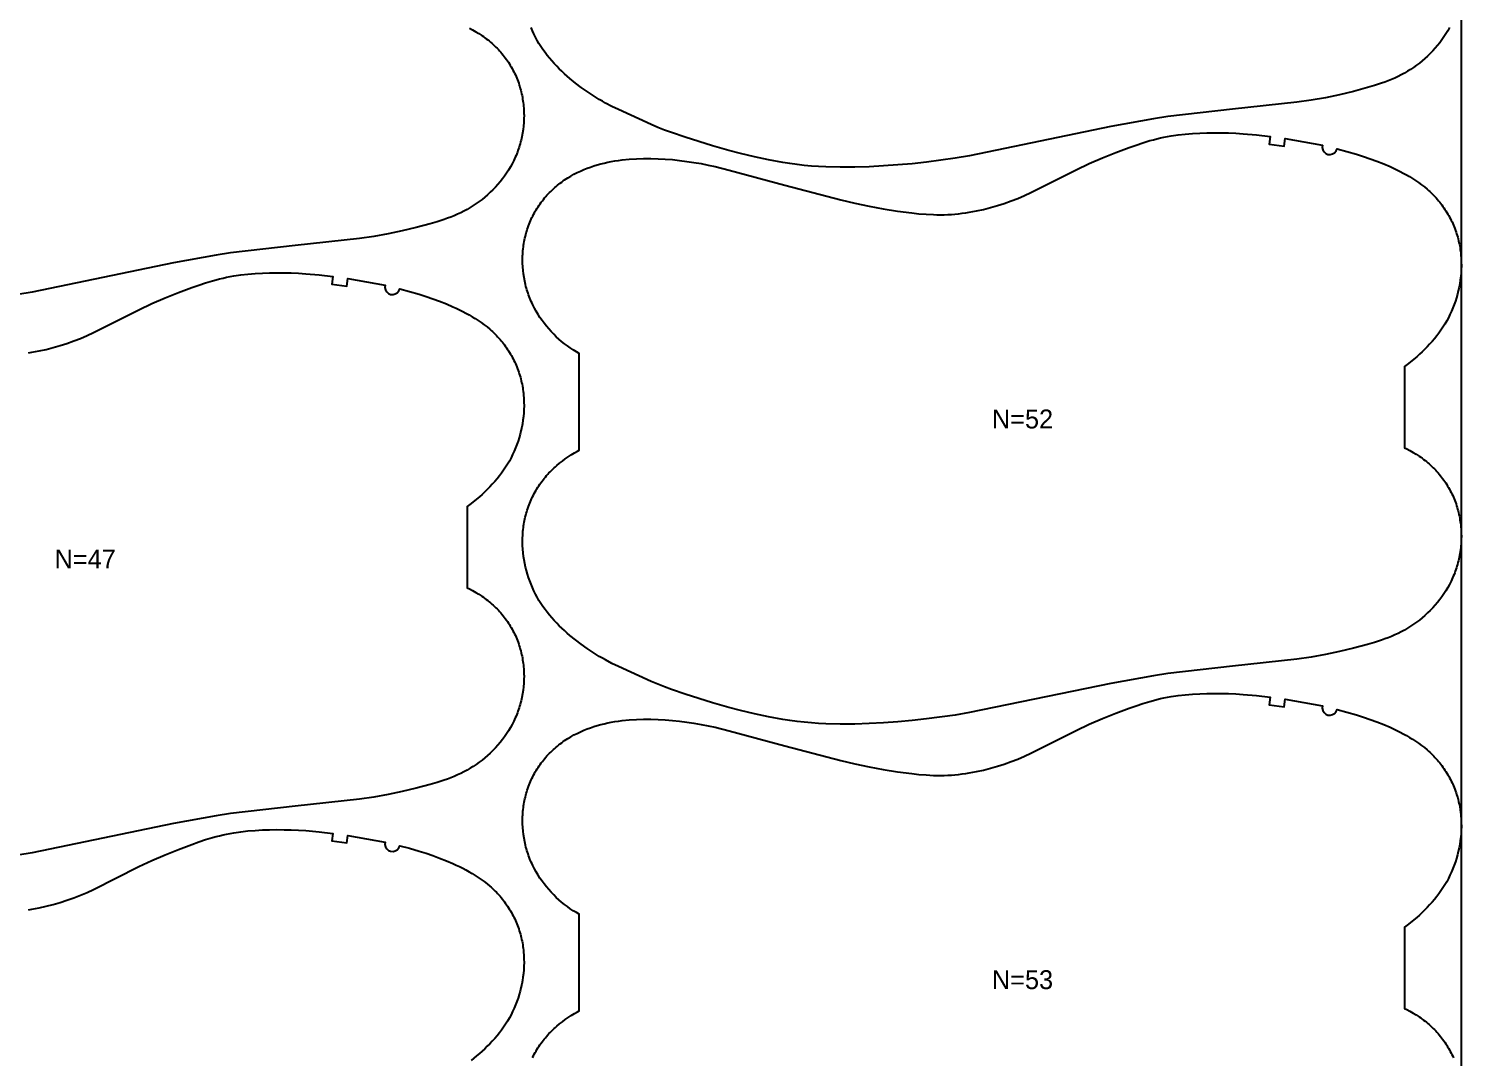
# Model space of a CAD drawing. Header units: inches. Extents: x 0 to 1972, y 0 to 1090.
# Drawn here: x 1593.2 to 1972, y 544.8 to 816.9 of the extents above; entities that cross this region are included whole.
import ezdxf

# ---------------------------------------------------------------- set-up
doc = ezdxf.new("R2010")
doc.units = ezdxf.units.IN

msp = doc.modelspace()

# ---------------------------------------------------------------- linework, layer by layer
at = {"layer": '1'}
for points in [[(0.5, 0), (1971.9894, 0), (1971.9894, 1089.551), (0.5, 1089.551), (0.5, 0)], [(1935.2463, 786.0036), (1935.203, 785.3826), (1935.3529, 784.7783), (1935.6812, 784.2494), (1936.1563, 783.8471), (1936.7321, 783.6103), (1937.3528, 783.5621), (1937.9583, 783.7071), (1938.4898, 784.0312), (1938.8959, 784.5031), (1939.1372, 785.077), (1941.707, 784.3905), (1944.261, 783.6457), (1946.0823, 783.0737), (1947.8914, 782.4646), (1949.6848, 781.8125), (1951.459, 781.1111), (1953.2105, 780.3547), (1954.0764, 779.9543), (1954.9349, 779.5385), (1955.7856, 779.1066), (1956.6279, 778.6582), (1957.4612, 778.1926), (1958.2849, 777.7093), (1959.0984, 777.2078), (1959.8998, 776.6869), (1960.6872, 776.1458), (1961.4588, 775.5835), (1962.2125, 774.9988), (1962.9466, 774.3907), (1963.3056, 774.0776), (1963.6589, 773.7583), (1964.0064, 773.4327), (1964.3477, 773.1005), (1964.6827, 772.7618), (1965.0112, 772.4167), (1965.3332, 772.0653), (1965.6485, 771.7078), (1965.9571, 771.3442), (1966.2589, 770.9749), (1966.5539, 770.5999), (1966.8419, 770.2194), (1967.1228, 769.8336), (1967.3966, 769.4426), (1967.6632, 769.0465), (1967.9225, 768.6456), (1968.1745, 768.24), (1968.4189, 767.8298), (1968.6559, 767.4152), (1968.8852, 766.9963), (1969.1067, 766.5734), (1969.3206, 766.1465), (1969.5265, 765.7159), (1969.7246, 765.2816), (1969.9148, 764.8438), (1970.0969, 764.4026), (1970.2709, 763.9583), (1970.4368, 763.5109), (1970.5945, 763.0606), (1970.744, 762.6075), (1970.8851, 762.1519), (1971.0178, 761.6937), (1971.1421, 761.2333), (1971.2579, 760.7707), (1971.3651, 760.3061), (1971.4637, 759.8396), (1971.5537, 759.3714), (1971.635, 758.9016), (1971.7077, 758.4304), (1971.772, 757.9579), (1971.8279, 757.4843), (1971.8754, 757.0097), (1971.9458, 756.0582), (1971.9836, 755.1046), (1971.9894, 754.1501), (1971.9638, 753.1958), (1971.9074, 752.243), (1971.8206, 751.2928), (1971.704, 750.3459), (1971.5579, 749.4032), (1971.3829, 748.4654), (1971.1792, 747.5331), (1970.9475, 746.6073), (1970.688, 745.6885), (1970.4012, 744.7776), (1970.0875, 743.8754), (1969.747, 742.983), (1969.3795, 742.1014), (1968.9851, 741.2319), (1968.5637, 740.3757), (1968.1153, 739.5338), (1967.6398, 738.7075), (1967.1372, 737.898), (1966.6078, 737.106), (1966.0529, 736.3316), (1965.4743, 735.5742), (1964.8734, 734.8336), (1964.2521, 734.1092), (1963.6119, 733.4009), (1962.9545, 732.7081), (1962.2816, 732.0305), (1961.5947, 731.3677), (1960.8947, 730.7191), (1960.1822, 730.0844), (1959.4581, 729.4629), (1957.9778, 728.2578), (1956.9894, 727.5039), (1956.9894, 705.9595), (1957.5608, 705.6857), (1958.4074, 705.2458), (1959.2394, 704.7781), (1960.0554, 704.2826), (1960.854, 703.7596), (1961.2463, 703.4879), (1961.6339, 703.2094), (1962.0164, 702.9241), (1962.3937, 702.632), (1962.7656, 702.3333), (1963.132, 702.0279), (1963.4928, 701.7158), (1963.8476, 701.3971), (1964.1964, 701.0719), (1964.539, 700.74), (1964.8752, 700.4016), (1965.2049, 700.0568), (1965.528, 699.7058), (1965.8444, 699.3486), (1966.1539, 698.9855), (1966.4564, 698.6165), (1966.7518, 698.2417), (1967.04, 697.8614), (1967.3209, 697.4757), (1967.5943, 697.0847), (1967.8601, 696.6885), (1968.1183, 696.2872), (1968.3686, 695.8811), (1968.611, 695.4702), (1968.8454, 695.0548), (1969.0716, 694.6348), (1969.2895, 694.2105), (1969.4991, 693.7821), (1969.7004, 693.3497), (1969.8933, 692.9134), (1970.0778, 692.4735), (1970.254, 692.0302), (1970.4217, 691.5836), (1970.581, 691.1338), (1970.7318, 690.6812), (1970.8742, 690.2257), (1971.008, 689.7677), (1971.1333, 689.3072), (1971.2501, 688.8446), (1971.3583, 688.3798), (1971.458, 687.9132), (1971.549, 687.4448), (1971.6314, 686.9749), (1971.7051, 686.5037), (1971.7704, 686.0311), (1971.827, 685.5575), (1971.8752, 685.0829), (1971.9149, 684.6075), (1971.9461, 684.1315), (1971.9689, 683.6549), (1971.9834, 683.178), (1971.9894, 682.7009), (1971.9766, 681.7465), (1971.9307, 680.793), (1971.8519, 679.8416), (1971.7406, 678.8934), (1971.5966, 677.9496), (1971.4202, 677.0116), (1971.2113, 676.0803), (1971.0947, 675.6177), (1970.9699, 675.1572), (1970.8371, 674.6991), (1970.6962, 674.2434), (1970.5472, 673.7904), (1970.3902, 673.3402), (1970.225, 672.8929), (1970.0518, 672.4487), (1969.8706, 672.0077), (1969.6814, 671.5701), (1969.4844, 671.1358), (1969.2797, 670.7052), (1968.8477, 669.8547), (1968.3864, 669.0195), (1967.8969, 668.2002), (1967.3801, 667.3976), (1966.8369, 666.6125), (1966.2685, 665.8455), (1965.6758, 665.0975), (1965.0594, 664.3689), (1964.4203, 663.6604), (1963.759, 662.9725), (1963.0764, 662.3059), (1962.3731, 661.661), (1961.6499, 661.0384), (1960.9076, 660.4387), (1960.1468, 659.8625), (1959.3686, 659.3099), (1958.5739, 658.7812), (1957.7636, 658.2767), (1956.9386, 657.7966), (1956.1001, 657.3411), (1955.2488, 656.9104), (1954.3858, 656.5048), (1953.5121, 656.1241), (1952.6287, 655.7664), (1951.7368, 655.4294), (1950.8376, 655.1109), (1949.0218, 654.5199), (1947.1906, 653.9752), (1943.5059, 652.9752), (1939.7956, 652.0838), (1936.0597, 651.3006), (1932.301, 650.6356), (1928.5237, 650.0918), (1911.4483, 648.2336), (1894.382, 646.294), (1890.6112, 645.7061), (1879.3452, 643.6577), (1841.9626, 635.9421), (1838.1968, 635.3204), (1830.6344, 634.2752), (1826.8416, 633.8476), (1823.0404, 633.5017), (1819.2327, 633.2356), (1815.4207, 633.0447), (1811.6054, 632.9301), (1807.788, 632.9), (1803.9723, 632.9849), (1802.0664, 633.081), (1800.1629, 633.2157), (1798.2626, 633.3896), (1796.3664, 633.6034), (1794.4751, 633.8574), (1792.589, 634.1489), (1788.8332, 634.8313), (1785.1, 635.6262), (1781.3883, 636.5162), (1778.3075, 637.3215), (1774.0272, 638.5364), (1766.7492, 640.8397), (1763.1393, 642.0838), (1761.3488, 642.7437), (1759.5726, 643.4392), (1757.8131, 644.1748), (1749.13, 648.1398), (1747.419, 648.9841), (1745.7338, 649.876), (1744.9036, 650.3445), (1744.0821, 650.8284), (1742.4647, 651.8398), (1740.8808, 652.9047), (1739.3297, 654.0181), (1737.8116, 655.1761), (1736.3313, 656.3812), (1735.6072, 657.0027), (1734.8948, 657.6374), (1734.1947, 658.286), (1733.5078, 658.9488), (1732.8349, 659.6264), (1732.1775, 660.3192), (1731.5373, 661.0275), (1730.916, 661.7519), (1730.3152, 662.4925), (1729.7365, 663.2499), (1729.1816, 664.0243), (1728.6522, 664.8163), (1728.1496, 665.6258), (1727.6742, 666.4521), (1727.2257, 667.294), (1726.8043, 668.1502), (1726.4099, 669.0197), (1726.0425, 669.9013), (1725.7019, 670.7937), (1725.3882, 671.6959), (1725.1015, 672.6068), (1724.842, 673.5256), (1724.6102, 674.4514), (1724.4065, 675.3837), (1724.2315, 676.3215), (1724.0854, 677.2642), (1723.9688, 678.2111), (1723.882, 679.1613), (1723.8256, 680.1141), (1723.8, 681.0684), (1723.8058, 682.0229), (1723.8436, 682.9765), (1723.914, 683.928), (1723.9615, 684.4026), (1724.0174, 684.8762), (1724.0817, 685.3487), (1724.1544, 685.8199), (1724.2358, 686.2897), (1724.3257, 686.7579), (1724.4243, 687.2244), (1724.5315, 687.689), (1724.6473, 688.1516), (1724.7716, 688.612), (1724.9043, 689.0702), (1725.0455, 689.5258), (1725.1949, 689.9789), (1725.3526, 690.4292), (1725.5185, 690.8766), (1725.6925, 691.3209), (1725.8747, 691.7621), (1726.0648, 692.1999), (1726.2629, 692.6342), (1726.4689, 693.0648), (1726.6827, 693.4917), (1726.9043, 693.9146), (1727.1336, 694.3335), (1727.3705, 694.7481), (1727.615, 695.1583), (1727.8669, 695.5639), (1728.1262, 695.9648), (1728.3928, 696.3609), (1728.6666, 696.7519), (1728.9475, 697.1377), (1729.2355, 697.5182), (1729.5305, 697.8932), (1729.8323, 698.2625), (1730.1409, 698.6261), (1730.4563, 698.9836), (1730.7782, 699.335), (1731.1067, 699.6801), (1731.4417, 700.0188), (1731.783, 700.351), (1732.1305, 700.6766), (1732.4838, 700.9959), (1732.8429, 701.309), (1733.5769, 701.9171), (1734.3306, 702.5018), (1735.1022, 703.0641), (1735.8897, 703.6052), (1736.6911, 704.1261), (1737.5045, 704.6276), (1738.3282, 705.1109), (1738.8, 705.3745), (1738.8, 730.9078), (1738.0259, 731.3584), (1737.2156, 731.8629), (1736.4208, 732.3916), (1735.6426, 732.9442), (1734.8818, 733.5204), (1734.1395, 734.1201), (1733.4163, 734.7427), (1732.713, 735.3876), (1732.0304, 736.0542), (1731.3691, 736.7421), (1730.73, 737.4506), (1730.1137, 738.1792), (1729.5209, 738.9272), (1728.9525, 739.6942), (1728.4094, 740.4793), (1727.8925, 741.2819), (1727.403, 742.1012), (1726.9417, 742.9364), (1726.5098, 743.7869), (1726.3051, 744.2175), (1726.108, 744.6518), (1725.9189, 745.0894), (1725.7376, 745.5304), (1725.5644, 745.9746), (1725.3992, 746.4219), (1725.2422, 746.8721), (1725.0932, 747.3251), (1724.9523, 747.7808), (1724.8195, 748.2389), (1724.6948, 748.6994), (1724.5781, 749.162), (1724.3692, 750.0933), (1724.1928, 751.0313), (1724.0489, 751.9751), (1723.9375, 752.9233), (1723.8587, 753.8747), (1723.8128, 754.8282), (1723.8, 755.7826), (1723.8061, 756.2597), (1723.8205, 756.7366), (1723.8433, 757.2132), (1723.8745, 757.6892), (1723.9142, 758.1646), (1723.9624, 758.6392), (1724.0191, 759.1128), (1724.0843, 759.5854), (1724.1581, 760.0566), (1724.2405, 760.5265), (1724.3315, 760.9949), (1724.4311, 761.4615), (1724.5393, 761.9263), (1724.6561, 762.3889), (1724.7814, 762.8494), (1724.9152, 763.3074), (1725.0576, 763.7629), (1725.2084, 764.2155), (1725.3677, 764.6653), (1725.5354, 765.1119), (1725.7116, 765.5552), (1725.8961, 765.9951), (1726.0891, 766.4314), (1726.2903, 766.8638), (1726.4999, 767.2922), (1726.7178, 767.7165), (1726.944, 768.1365), (1727.1784, 768.5519), (1727.4208, 768.9628), (1727.6711, 769.3689), (1727.9293, 769.7701), (1728.1951, 770.1664), (1728.4685, 770.5574), (1728.7494, 770.9431), (1729.0376, 771.3234), (1729.333, 771.6982), (1729.6355, 772.0672), (1729.945, 772.4303), (1730.2614, 772.7875), (1730.5845, 773.1385), (1730.9142, 773.4833), (1731.2504, 773.8217), (1731.593, 774.1536), (1731.9418, 774.4788), (1732.2967, 774.7975), (1732.6574, 775.1096), (1733.0238, 775.415), (1733.3957, 775.7137), (1733.7731, 776.0058), (1734.1556, 776.2911), (1734.5431, 776.5696), (1734.9354, 776.8413), (1735.7341, 777.3643), (1736.55, 777.8598), (1737.382, 778.3275), (1738.2287, 778.7674), (1739.0889, 779.1797), (1739.9617, 779.5646), (1740.846, 779.9226), (1741.7407, 780.2538), (1742.6448, 780.5587), (1743.5572, 780.8376), (1744.4769, 781.0908), (1745.403, 781.3187), (1746.3346, 781.5225), (1747.2711, 781.7034), (1748.2118, 781.8629), (1749.1562, 782.002), (1750.1035, 782.1222), (1752.0042, 782.3108), (1753.9092, 782.4374), (1755.8165, 782.5046), (1757.7246, 782.5134), (1759.6318, 782.4651), (1761.5368, 782.3612), (1763.4388, 782.2055), (1765.3367, 782.0023), (1767.2299, 781.756), (1769.1175, 781.4702), (1770.9985, 781.1449), (1772.8717, 780.7793), (1774.7361, 780.3729), (1778.439, 779.4499), (1793.1666, 775.4231), (1807.9332, 771.5413), (1811.6564, 770.7), (1815.3957, 769.9334), (1819.1488, 769.2382), (1822.9144, 768.6169), (1826.6967, 768.1041), (1828.5955, 767.9025), (1830.4984, 767.7494), (1832.4041, 767.6555), (1833.3576, 767.634), (1834.3112, 767.6314), (1835.2647, 767.6486), (1836.2179, 767.6855), (1837.1703, 767.7418), (1838.1215, 767.8172), (1839.0712, 767.9112), (1840.019, 768.0234), (1840.9645, 768.1536), (1841.9074, 768.3013), (1842.8472, 768.4662), (1843.7839, 768.6477), (1845.6472, 769.0589), (1847.4963, 769.5311), (1849.3303, 770.0603), (1851.1481, 770.6436), (1852.9476, 771.2804), (1854.7267, 771.9709), (1856.4832, 772.7155), (1858.2164, 773.5121), (1870.131, 779.5556), (1873.5963, 781.1551), (1877.1038, 782.6615), (1880.6419, 784.0924), (1884.2131, 785.4406), (1886.0133, 786.0776), (1887.8255, 786.6782), (1889.6521, 787.2296), (1890.5715, 787.4831), (1891.4953, 787.7195), (1892.4237, 787.9378), (1893.3563, 788.138), (1894.2929, 788.3207), (1895.2328, 788.4862), (1897.1211, 788.7677), (1899.0176, 788.9864), (1900.9193, 789.1463), (1902.8245, 789.2534), (1904.7321, 789.3139), (1906.6408, 789.334), (1908.5494, 789.319), (1910.4573, 789.2691), (1912.3637, 789.1837), (1914.268, 789.062), (1917.8606, 788.7377), (1921.4446, 788.3202), (1921.1947, 786.3359), (1925.1218, 785.8065), (1925.4088, 787.7858), (1930.336, 786.9412), (1935.2463, 786.0036)]]:
    msp.add_lwpolyline(points, close=True, dxfattribs=at)
for points in [[(1709.7608, 816.9437), (1710.6074, 816.5038), (1711.4394, 816.0361), (1712.2554, 815.5406), (1713.054, 815.0176), (1713.4463, 814.7459), (1713.8339, 814.4674), (1714.2164, 814.1821), (1714.5937, 813.89), (1714.9656, 813.5913), (1715.332, 813.2859), (1715.6928, 812.9738), (1716.0476, 812.6551), (1716.3964, 812.3299), (1716.739, 811.998), (1717.0752, 811.6596), (1717.4049, 811.3148), (1717.728, 810.9638), (1718.0444, 810.6066), (1718.3539, 810.2435), (1718.6564, 809.8745), (1718.9518, 809.4997), (1719.24, 809.1194), (1719.5209, 808.7337), (1719.7943, 808.3427), (1720.0601, 807.9465), (1720.3183, 807.5452), (1720.5686, 807.1391), (1720.811, 806.7282), (1721.0454, 806.3128), (1721.2716, 805.8928), (1721.4895, 805.4685), (1721.6991, 805.0401), (1721.9004, 804.6077), (1722.0933, 804.1714), (1722.2778, 803.7315), (1722.454, 803.2882), (1722.6217, 802.8416), (1722.781, 802.3918), (1722.9318, 801.9392), (1723.0742, 801.4837), (1723.208, 801.0257), (1723.3333, 800.5652), (1723.4501, 800.1026), (1723.5583, 799.6378), (1723.658, 799.1712), (1723.749, 798.7028), (1723.8314, 798.2329), (1723.9051, 797.7617), (1723.9704, 797.2891), (1724.027, 796.8155), (1724.0752, 796.3409), (1724.1149, 795.8655), (1724.1461, 795.3895), (1724.1689, 794.9129), (1724.1834, 794.436), (1724.1894, 793.9589), (1724.1766, 793.0045), (1724.1307, 792.051), (1724.0519, 791.0996), (1723.9406, 790.1514), (1723.7966, 789.2076), (1723.6202, 788.2696), (1723.4113, 787.3383), (1723.2947, 786.8757), (1723.1699, 786.4152), (1723.0371, 785.9571), (1722.8962, 785.5014), (1722.7472, 785.0484), (1722.5902, 784.5982), (1722.425, 784.1509), (1722.2518, 783.7067), (1722.0706, 783.2657), (1721.8814, 782.8281), (1721.6844, 782.3938), (1721.4797, 781.9632), (1721.0477, 781.1127), (1720.5864, 780.2775), (1720.0969, 779.4582), (1719.5801, 778.6556), (1719.0369, 777.8705), (1718.4685, 777.1035), (1717.8758, 776.3555), (1717.2594, 775.6269), (1716.6203, 774.9184), (1715.959, 774.2305), (1715.2764, 773.5639), (1714.5731, 772.919), (1713.8499, 772.2964), (1713.1076, 771.6967), (1712.3468, 771.1205), (1711.5686, 770.5679), (1710.7739, 770.0392), (1709.9636, 769.5347), (1709.1386, 769.0546), (1708.3001, 768.5991), (1707.4488, 768.1684), (1706.5858, 767.7628), (1705.7121, 767.3821), (1704.8287, 767.0244), (1703.9368, 766.6874), (1703.0376, 766.3689), (1701.2218, 765.7779), (1699.3906, 765.2332), (1695.7059, 764.2332), (1691.9956, 763.3418), (1688.2597, 762.5586), (1684.501, 761.8936), (1680.7237, 761.3498), (1663.6483, 759.4916), (1646.582, 757.552), (1642.8112, 756.9641), (1631.5452, 754.9157), (1594.1626, 747.2001), (1590.3968, 746.5784)], [(1968.8477, 817.1467), (1968.3864, 816.3115), (1967.8969, 815.4922), (1967.3801, 814.6896), (1966.8369, 813.9045), (1966.2685, 813.1375), (1965.6758, 812.3895), (1965.0594, 811.6609), (1964.4203, 810.9524), (1963.759, 810.2645), (1963.0764, 809.5979), (1962.3731, 808.953), (1961.6499, 808.3304), (1960.9076, 807.7307), (1960.1468, 807.1545), (1959.3686, 806.6019), (1958.5739, 806.0732), (1957.7636, 805.5687), (1956.9386, 805.0886), (1956.1001, 804.6331), (1955.2488, 804.2024), (1954.3858, 803.7968), (1953.5121, 803.4161), (1952.6287, 803.0584), (1951.7368, 802.7214), (1950.8376, 802.4029), (1949.0218, 801.8119), (1947.1906, 801.2672), (1943.5059, 800.2672), (1939.7956, 799.3758), (1936.0597, 798.5926), (1932.301, 797.9276), (1928.5237, 797.3838), (1911.4483, 795.5256), (1894.382, 793.586), (1890.6112, 792.9981), (1879.3452, 790.9497), (1841.9626, 783.2341), (1838.1968, 782.6124), (1830.6344, 781.5672), (1826.8416, 781.1396), (1823.0404, 780.7937), (1819.2327, 780.5276), (1815.4207, 780.3367), (1811.6054, 780.2221), (1807.788, 780.192), (1803.9723, 780.2769), (1802.0664, 780.373), (1800.1629, 780.5077), (1798.2626, 780.6816), (1796.3664, 780.8954), (1794.4751, 781.1494), (1792.589, 781.4409), (1788.8332, 782.1233), (1785.1, 782.9182), (1781.3883, 783.8082), (1778.3075, 784.6135), (1774.0272, 785.8284), (1766.7492, 788.1317), (1763.1393, 789.3758), (1761.3488, 790.0357), (1759.5726, 790.7312), (1757.8131, 791.4668), (1749.13, 795.4318), (1747.419, 796.2761), (1745.7338, 797.168), (1744.9036, 797.6365), (1744.0821, 798.1204), (1742.4647, 799.1318), (1740.8808, 800.1967), (1739.3297, 801.3101), (1737.8116, 802.4681), (1736.3313, 803.6732), (1735.6072, 804.2947), (1734.8948, 804.9294), (1734.1947, 805.578), (1733.5078, 806.2408), (1732.8349, 806.9184), (1732.1775, 807.6112), (1731.5373, 808.3195), (1730.916, 809.0439), (1730.3152, 809.7845), (1729.7365, 810.5419), (1729.1816, 811.3163), (1728.6522, 812.1083), (1728.1496, 812.9178), (1727.6742, 813.7441), (1727.2257, 814.586), (1726.8043, 815.4422), (1726.4099, 816.3117), (1726.0425, 817.1933)], [(1593.1645, 731.1196), (1594.1074, 731.2673), (1595.0472, 731.4322), (1595.9839, 731.6137), (1597.8472, 732.0249), (1599.6963, 732.4971), (1601.5303, 733.0263), (1603.3481, 733.6096), (1605.1476, 734.2464), (1606.9267, 734.9369), (1608.6832, 735.6815), (1610.4164, 736.4781), (1622.331, 742.5216), (1625.7963, 744.1211), (1629.3038, 745.6275), (1632.8419, 747.0584), (1636.4131, 748.4066), (1638.2133, 749.0436), (1640.0255, 749.6442), (1641.8521, 750.1956), (1642.7715, 750.4491), (1643.6953, 750.6855), (1644.6237, 750.9038), (1645.5563, 751.104), (1646.4929, 751.2867), (1647.4328, 751.4522), (1649.3211, 751.7337), (1651.2176, 751.9524), (1653.1193, 752.1123), (1655.0245, 752.2194), (1656.9321, 752.2799), (1658.8408, 752.3), (1660.7494, 752.285), (1662.6573, 752.2351), (1664.5637, 752.1497), (1666.468, 752.028), (1670.0606, 751.7037), (1673.6446, 751.2862), (1673.3947, 749.3019), (1677.3218, 748.7725), (1677.6088, 750.7518), (1682.536, 749.9072), (1687.4463, 748.9696), (1687.4463, 748.9696), (1687.403, 748.3486), (1687.5529, 747.7443), (1687.8812, 747.2154), (1688.3563, 746.8131), (1688.9321, 746.5763), (1689.5528, 746.5281), (1690.1583, 746.6731), (1690.6898, 746.9972), (1691.0959, 747.4691), (1691.3372, 748.043), (1693.907, 747.3565), (1696.461, 746.6117), (1698.2823, 746.0397), (1700.0914, 745.4306), (1701.8848, 744.7785), (1703.659, 744.0771), (1705.4105, 743.3207), (1706.2764, 742.9203), (1707.1349, 742.5045), (1707.9856, 742.0726), (1708.8279, 741.6242), (1709.6612, 741.1586), (1710.4849, 740.6753), (1711.2984, 740.1738), (1712.0998, 739.6529), (1712.8872, 739.1118), (1713.6588, 738.5495), (1714.4125, 737.9648), (1715.1466, 737.3567), (1715.5056, 737.0436), (1715.8589, 736.7243), (1716.2064, 736.3987), (1716.5477, 736.0665), (1716.8827, 735.7278), (1717.2112, 735.3827), (1717.5332, 735.0313), (1717.8485, 734.6738), (1718.1571, 734.3102), (1718.4589, 733.9409), (1718.7539, 733.5659), (1719.0419, 733.1854), (1719.3228, 732.7996), (1719.5966, 732.4086), (1719.8632, 732.0125), (1720.1225, 731.6116), (1720.3745, 731.206), (1720.6189, 730.7958), (1720.8559, 730.3812), (1721.0852, 729.9623), (1721.3067, 729.5394), (1721.5206, 729.1125), (1721.7265, 728.6819), (1721.9246, 728.2476), (1722.1148, 727.8098), (1722.2969, 727.3686), (1722.4709, 726.9243), (1722.6368, 726.4769), (1722.7945, 726.0266), (1722.944, 725.5735), (1723.0851, 725.1179), (1723.2178, 724.6597), (1723.3421, 724.1993), (1723.4579, 723.7367), (1723.5651, 723.2721), (1723.6637, 722.8056), (1723.7537, 722.3374), (1723.835, 721.8676), (1723.9077, 721.3964), (1723.972, 720.9239), (1724.0279, 720.4503), (1724.0754, 719.9757), (1724.1458, 719.0242), (1724.1836, 718.0706), (1724.1894, 717.1161), (1724.1638, 716.1618), (1724.1074, 715.209), (1724.0206, 714.2588), (1723.904, 713.3119), (1723.7579, 712.3692), (1723.5829, 711.4314), (1723.3792, 710.4991), (1723.1475, 709.5733), (1722.888, 708.6545), (1722.6012, 707.7436), (1722.2875, 706.8414), (1721.947, 705.949), (1721.5795, 705.0674), (1721.1851, 704.1979), (1720.7637, 703.3417), (1720.3153, 702.4998), (1719.8398, 701.6735), (1719.3372, 700.864), (1718.8078, 700.072), (1718.2529, 699.2976), (1717.6743, 698.5402), (1717.0734, 697.7996), (1716.4521, 697.0752), (1715.8119, 696.3669), (1715.1545, 695.6741), (1714.4816, 694.9965), (1713.7947, 694.3337), (1713.0947, 693.6851), (1712.3822, 693.0504), (1711.6581, 692.4289), (1710.1778, 691.2238), (1709.1894, 690.4699), (1709.1894, 668.9255), (1709.7608, 668.6517), (1710.6074, 668.2118), (1711.4394, 667.7441), (1712.2554, 667.2486), (1713.054, 666.7256), (1713.4463, 666.4539), (1713.8339, 666.1754), (1714.2164, 665.8901), (1714.5937, 665.598), (1714.9656, 665.2993), (1715.332, 664.9939), (1715.6928, 664.6818), (1716.0476, 664.3631), (1716.3964, 664.0379), (1716.739, 663.706), (1717.0752, 663.3676), (1717.4049, 663.0228), (1717.728, 662.6718), (1718.0444, 662.3146), (1718.3539, 661.9515), (1718.6564, 661.5825), (1718.9518, 661.2077), (1719.24, 660.8274), (1719.5209, 660.4417), (1719.7943, 660.0507), (1720.0601, 659.6545), (1720.3183, 659.2532), (1720.5686, 658.8471), (1720.811, 658.4362), (1721.0454, 658.0208), (1721.2716, 657.6008), (1721.4895, 657.1765), (1721.6991, 656.7481), (1721.9004, 656.3157), (1722.0933, 655.8794), (1722.2778, 655.4395), (1722.454, 654.9962), (1722.6217, 654.5496), (1722.781, 654.0998), (1722.9318, 653.6472), (1723.0742, 653.1917), (1723.208, 652.7337), (1723.3333, 652.2732), (1723.4501, 651.8106), (1723.5583, 651.3458), (1723.658, 650.8792), (1723.749, 650.4108), (1723.8314, 649.9409), (1723.9051, 649.4697), (1723.9704, 648.9971), (1724.027, 648.5235), (1724.0752, 648.0489), (1724.1149, 647.5735), (1724.1461, 647.0975), (1724.1689, 646.6209), (1724.1834, 646.144), (1724.1894, 645.6669), (1724.1766, 644.7125), (1724.1307, 643.759), (1724.0519, 642.8076), (1723.9406, 641.8594), (1723.7966, 640.9156), (1723.6202, 639.9776), (1723.4113, 639.0463), (1723.2947, 638.5837), (1723.1699, 638.1232), (1723.0371, 637.6651), (1722.8962, 637.2094), (1722.7472, 636.7564), (1722.5902, 636.3062), (1722.425, 635.8589), (1722.2518, 635.4147), (1722.0706, 634.9737), (1721.8814, 634.5361), (1721.6844, 634.1018), (1721.4797, 633.6712), (1721.0477, 632.8207), (1720.5864, 631.9855), (1720.0969, 631.1662), (1719.5801, 630.3636), (1719.0369, 629.5785), (1718.4685, 628.8115), (1717.8758, 628.0635), (1717.2594, 627.3349), (1716.6203, 626.6264), (1715.959, 625.9385), (1715.2764, 625.2719), (1714.5731, 624.627), (1713.8499, 624.0044), (1713.1076, 623.4047), (1712.3468, 622.8285), (1711.5686, 622.2759), (1710.7739, 621.7472), (1709.9636, 621.2427), (1709.1386, 620.7626), (1708.3001, 620.3071), (1707.4488, 619.8764), (1706.5858, 619.4708), (1705.7121, 619.0901), (1704.8287, 618.7324), (1703.9368, 618.3954), (1703.0376, 618.0769), (1701.2218, 617.4859), (1699.3906, 616.9412), (1695.7059, 615.9412), (1691.9956, 615.0498), (1688.2597, 614.2666), (1684.501, 613.6016), (1680.7237, 613.0578), (1663.6483, 611.1996), (1646.582, 609.26), (1642.8112, 608.6721), (1631.5452, 606.6237), (1594.1626, 598.9081), (1590.3968, 598.2864)], [(1726.4689, 544.7728), (1726.6827, 545.1997), (1726.9043, 545.6226), (1727.1336, 546.0415), (1727.3705, 546.4561), (1727.615, 546.8663), (1727.8669, 547.2719), (1728.1262, 547.6728), (1728.3928, 548.0689), (1728.6666, 548.4599), (1728.9475, 548.8457), (1729.2355, 549.2262), (1729.5305, 549.6012), (1729.8323, 549.9705), (1730.1409, 550.3341), (1730.4563, 550.6916), (1730.7782, 551.043), (1731.1067, 551.3881), (1731.4417, 551.7268), (1731.783, 552.059), (1732.1305, 552.3846), (1732.4838, 552.7039), (1732.8429, 553.017), (1733.5769, 553.6251), (1734.3306, 554.2098), (1735.1022, 554.7721), (1735.8897, 555.3132), (1736.6911, 555.8341), (1737.5045, 556.3356), (1738.3282, 556.8189), (1738.8, 557.0825), (1738.8, 582.6158), (1738.0259, 583.0664), (1737.2156, 583.5709), (1736.4208, 584.0996), (1735.6426, 584.6522), (1734.8818, 585.2284), (1734.1395, 585.8281), (1733.4163, 586.4507), (1732.713, 587.0956), (1732.0304, 587.7622), (1731.3691, 588.4501), (1730.73, 589.1586), (1730.1137, 589.8872), (1729.5209, 590.6352), (1728.9525, 591.4022), (1728.4094, 592.1873), (1727.8925, 592.9899), (1727.403, 593.8092), (1726.9417, 594.6444), (1726.5098, 595.4949), (1726.3051, 595.9255), (1726.108, 596.3598), (1725.9189, 596.7974), (1725.7376, 597.2384), (1725.5644, 597.6826), (1725.3992, 598.1299), (1725.2422, 598.5801), (1725.0932, 599.0331), (1724.9523, 599.4888), (1724.8195, 599.9469), (1724.6948, 600.4074), (1724.5781, 600.87), (1724.3692, 601.8013), (1724.1928, 602.7393), (1724.0489, 603.6831), (1723.9375, 604.6313), (1723.8587, 605.5827), (1723.8128, 606.5362), (1723.8, 607.4906), (1723.8061, 607.9677), (1723.8205, 608.4446), (1723.8433, 608.9212), (1723.8745, 609.3972), (1723.9142, 609.8726), (1723.9624, 610.3472), (1724.0191, 610.8208), (1724.0843, 611.2934), (1724.1581, 611.7646), (1724.2405, 612.2345), (1724.3315, 612.7029), (1724.4311, 613.1695), (1724.5393, 613.6343), (1724.6561, 614.0969), (1724.7814, 614.5574), (1724.9152, 615.0154), (1725.0576, 615.4709), (1725.2084, 615.9235), (1725.3677, 616.3733), (1725.5354, 616.8199), (1725.7116, 617.2632), (1725.8961, 617.7031), (1726.0891, 618.1394), (1726.2903, 618.5718), (1726.4999, 619.0002), (1726.7178, 619.4245), (1726.944, 619.8445), (1727.1784, 620.2599), (1727.4208, 620.6708), (1727.6711, 621.0769), (1727.9293, 621.4781), (1728.1951, 621.8744), (1728.4685, 622.2654), (1728.7494, 622.6511), (1729.0376, 623.0314), (1729.333, 623.4062), (1729.6355, 623.7752), (1729.945, 624.1383), (1730.2614, 624.4955), (1730.5845, 624.8465), (1730.9142, 625.1913), (1731.2504, 625.5297), (1731.593, 625.8616), (1731.9418, 626.1868), (1732.2967, 626.5055), (1732.6574, 626.8176), (1733.0238, 627.123), (1733.3957, 627.4217), (1733.7731, 627.7138), (1734.1556, 627.9991), (1734.5431, 628.2776), (1734.9354, 628.5493), (1735.7341, 629.0723), (1736.55, 629.5678), (1737.382, 630.0355), (1738.2287, 630.4754), (1739.0889, 630.8877), (1739.9617, 631.2726), (1740.846, 631.6306), (1741.7407, 631.9618), (1742.6448, 632.2667), (1743.5572, 632.5456), (1744.4769, 632.7988), (1745.403, 633.0267), (1746.3346, 633.2305), (1747.2711, 633.4114), (1748.2118, 633.5709), (1749.1562, 633.71), (1750.1035, 633.8302), (1752.0042, 634.0188), (1753.9092, 634.1454), (1755.8165, 634.2126), (1757.7246, 634.2214), (1759.6318, 634.1731), (1761.5368, 634.0692), (1763.4388, 633.9135), (1765.3367, 633.7103), (1767.2299, 633.464), (1769.1175, 633.1782), (1770.9985, 632.8529), (1772.8717, 632.4873), (1774.7361, 632.0809), (1778.439, 631.1579), (1793.1666, 627.1311), (1807.9332, 623.2493), (1811.6564, 622.408), (1815.3957, 621.6414), (1819.1488, 620.9462), (1822.9144, 620.3249), (1826.6967, 619.8121), (1828.5955, 619.6105), (1830.4984, 619.4574), (1832.4041, 619.3635), (1833.3576, 619.342), (1834.3112, 619.3394), (1835.2647, 619.3566), (1836.2179, 619.3935), (1837.1703, 619.4498), (1838.1215, 619.5252), (1839.0712, 619.6192), (1840.019, 619.7314), (1840.9645, 619.8616), (1841.9074, 620.0093), (1842.8472, 620.1742), (1843.7839, 620.3557), (1845.6472, 620.7669), (1847.4963, 621.2391), (1849.3303, 621.7683), (1851.1481, 622.3516), (1852.9476, 622.9884), (1854.7267, 623.6789), (1856.4832, 624.4235), (1858.2164, 625.2201), (1870.131, 631.2636), (1873.5963, 632.8631), (1877.1038, 634.3695), (1880.6419, 635.8004), (1884.2131, 637.1486), (1886.0133, 637.7856), (1887.8255, 638.3862), (1889.6521, 638.9376), (1890.5715, 639.1911), (1891.4953, 639.4275), (1892.4237, 639.6458), (1893.3563, 639.846), (1894.2929, 640.0287), (1895.2328, 640.1942), (1897.1211, 640.4757), (1899.0176, 640.6944), (1900.9193, 640.8543), (1902.8245, 640.9614), (1904.7321, 641.0219), (1906.6408, 641.042), (1908.5494, 641.027), (1910.4573, 640.9771), (1912.3637, 640.8917), (1914.268, 640.77), (1917.8606, 640.4457), (1921.4446, 640.0282), (1921.1947, 638.0439), (1925.1218, 637.5145), (1925.4088, 639.4938), (1930.336, 638.6492), (1935.2463, 637.7116), (1935.2463, 637.7116), (1935.203, 637.0906), (1935.3529, 636.4863), (1935.6812, 635.9574), (1936.1563, 635.5551), (1936.7321, 635.3183), (1937.3528, 635.2701), (1937.9583, 635.4151), (1938.4898, 635.7392), (1938.8959, 636.2111), (1939.1372, 636.785), (1941.707, 636.0985), (1944.261, 635.3537), (1946.0823, 634.7817), (1947.8914, 634.1726), (1949.6848, 633.5205), (1951.459, 632.8191), (1953.2105, 632.0627), (1954.0764, 631.6623), (1954.9349, 631.2465), (1955.7856, 630.8146), (1956.6279, 630.3662), (1957.4612, 629.9006), (1958.2849, 629.4173), (1959.0984, 628.9158), (1959.8998, 628.3949), (1960.6872, 627.8538), (1961.4588, 627.2915), (1962.2125, 626.7068), (1962.9466, 626.0987), (1963.3056, 625.7856), (1963.6589, 625.4663), (1964.0064, 625.1407), (1964.3477, 624.8085), (1964.6827, 624.4698), (1965.0112, 624.1247), (1965.3332, 623.7733), (1965.6485, 623.4158), (1965.9571, 623.0522), (1966.2589, 622.6829), (1966.5539, 622.3079), (1966.8419, 621.9274), (1967.1228, 621.5416), (1967.3966, 621.1506), (1967.6632, 620.7545), (1967.9225, 620.3536), (1968.1745, 619.948), (1968.4189, 619.5378), (1968.6559, 619.1232), (1968.8852, 618.7043), (1969.1067, 618.2814), (1969.3206, 617.8545), (1969.5265, 617.4239), (1969.7246, 616.9896), (1969.9148, 616.5518), (1970.0969, 616.1106), (1970.2709, 615.6663), (1970.4368, 615.2189), (1970.5945, 614.7686), (1970.744, 614.3155), (1970.8851, 613.8599), (1971.0178, 613.4017), (1971.1421, 612.9413), (1971.2579, 612.4787), (1971.3651, 612.0141), (1971.4637, 611.5476), (1971.5537, 611.0794), (1971.635, 610.6096), (1971.7077, 610.1384), (1971.772, 609.6659), (1971.8279, 609.1923), (1971.8754, 608.7177), (1971.9458, 607.7662), (1971.9836, 606.8126), (1971.9894, 605.8581), (1971.9638, 604.9038), (1971.9074, 603.951), (1971.8206, 603.0008), (1971.704, 602.0539), (1971.5579, 601.1112), (1971.3829, 600.1734), (1971.1792, 599.2411), (1970.9475, 598.3153), (1970.688, 597.3965), (1970.4012, 596.4856), (1970.0875, 595.5834), (1969.747, 594.691), (1969.3795, 593.8094), (1968.9851, 592.9399), (1968.5637, 592.0837), (1968.1153, 591.2418), (1967.6398, 590.4155), (1967.1372, 589.606), (1966.6078, 588.814), (1966.0529, 588.0396), (1965.4743, 587.2822), (1964.8734, 586.5416), (1964.2521, 585.8172), (1963.6119, 585.1089), (1962.9545, 584.4161), (1962.2816, 583.7385), (1961.5947, 583.0757), (1960.8947, 582.4271), (1960.1822, 581.7924), (1959.4581, 581.1709), (1957.9778, 579.9658), (1956.9894, 579.2119), (1956.9894, 557.6675), (1957.5608, 557.3937), (1958.4074, 556.9538), (1959.2394, 556.4861), (1960.0554, 555.9906), (1960.854, 555.4676), (1961.2463, 555.1959), (1961.6339, 554.9174), (1962.0164, 554.6321), (1962.3937, 554.34), (1962.7656, 554.0413), (1963.132, 553.7359), (1963.4928, 553.4238), (1963.8476, 553.1051), (1964.1964, 552.7799), (1964.539, 552.448), (1964.8752, 552.1096), (1965.2049, 551.7648), (1965.528, 551.4138), (1965.8444, 551.0566), (1966.1539, 550.6935), (1966.4564, 550.3245), (1966.7518, 549.9497), (1967.04, 549.5694), (1967.3209, 549.1837), (1967.5943, 548.7927), (1967.8601, 548.3965), (1968.1183, 547.9952), (1968.3686, 547.5891), (1968.611, 547.1782), (1968.8454, 546.7628), (1969.0716, 546.3428), (1969.2895, 545.9185), (1969.4991, 545.4901), (1969.7004, 545.0577), (1969.8933, 544.6214)], [(1593.1645, 583.8276), (1594.1074, 583.9753), (1595.0472, 584.1402), (1595.9839, 584.3217), (1597.8472, 584.7329), (1599.6963, 585.2051), (1601.5303, 585.7343), (1603.3481, 586.3176), (1605.1476, 586.9544), (1606.9267, 587.6449), (1608.6832, 588.3895), (1610.4164, 589.1861), (1622.331, 595.2296), (1625.7963, 596.8291), (1629.3038, 598.3355), (1632.8419, 599.7664), (1636.4131, 601.1146), (1638.2133, 601.7516), (1640.0255, 602.3522), (1641.8521, 602.9036), (1642.7715, 603.1571), (1643.6953, 603.3935), (1644.6237, 603.6118), (1645.5563, 603.812), (1646.4929, 603.9947), (1647.4328, 604.1602), (1649.3211, 604.4417), (1651.2176, 604.6604), (1653.1193, 604.8203), (1655.0245, 604.9274), (1656.9321, 604.9879), (1658.8408, 605.008), (1660.7494, 604.993), (1662.6573, 604.9431), (1664.5637, 604.8577), (1666.468, 604.736), (1670.0606, 604.4117), (1673.6446, 603.9942), (1673.3947, 602.0099), (1677.3218, 601.4805), (1677.6088, 603.4598), (1682.536, 602.6152), (1687.4463, 601.6776), (1687.4463, 601.6776), (1687.403, 601.0566), (1687.5529, 600.4523), (1687.8812, 599.9234), (1688.3563, 599.5211), (1688.9321, 599.2843), (1689.5528, 599.2361), (1690.1583, 599.3811), (1690.6898, 599.7052), (1691.0959, 600.1771), (1691.3372, 600.751), (1693.907, 600.0645), (1696.461, 599.3197), (1698.2823, 598.7477), (1700.0914, 598.1386), (1701.8848, 597.4865), (1703.659, 596.7851), (1705.4105, 596.0287), (1706.2764, 595.6283), (1707.1349, 595.2125), (1707.9856, 594.7806), (1708.8279, 594.3322), (1709.6612, 593.8666), (1710.4849, 593.3833), (1711.2984, 592.8818), (1712.0998, 592.3609), (1712.8872, 591.8198), (1713.6588, 591.2575), (1714.4125, 590.6728), (1715.1466, 590.0647), (1715.5056, 589.7516), (1715.8589, 589.4323), (1716.2064, 589.1067), (1716.5477, 588.7745), (1716.8827, 588.4358), (1717.2112, 588.0907), (1717.5332, 587.7393), (1717.8485, 587.3818), (1718.1571, 587.0182), (1718.4589, 586.6489), (1718.7539, 586.2739), (1719.0419, 585.8934), (1719.3228, 585.5076), (1719.5966, 585.1166), (1719.8632, 584.7205), (1720.1225, 584.3196), (1720.3745, 583.914), (1720.6189, 583.5038), (1720.8559, 583.0892), (1721.0852, 582.6703), (1721.3067, 582.2474), (1721.5206, 581.8205), (1721.7265, 581.3899), (1721.9246, 580.9556), (1722.1148, 580.5178), (1722.2969, 580.0766), (1722.4709, 579.6323), (1722.6368, 579.1849), (1722.7945, 578.7346), (1722.944, 578.2815), (1723.0851, 577.8259), (1723.2178, 577.3677), (1723.3421, 576.9073), (1723.4579, 576.4447), (1723.5651, 575.9801), (1723.6637, 575.5136), (1723.7537, 575.0454), (1723.835, 574.5756), (1723.9077, 574.1044), (1723.972, 573.6319), (1724.0279, 573.1583), (1724.0754, 572.6837), (1724.1458, 571.7322), (1724.1836, 570.7786), (1724.1894, 569.8241), (1724.1638, 568.8698), (1724.1074, 567.917), (1724.0206, 566.9668), (1723.904, 566.0199), (1723.7579, 565.0772), (1723.5829, 564.1394), (1723.3792, 563.2071), (1723.1475, 562.2813), (1722.888, 561.3625), (1722.6012, 560.4516), (1722.2875, 559.5494), (1721.947, 558.657), (1721.5795, 557.7754), (1721.1851, 556.9059), (1720.7637, 556.0497), (1720.3153, 555.2078), (1719.8398, 554.3815), (1719.3372, 553.572), (1718.8078, 552.78), (1718.2529, 552.0056), (1717.6743, 551.2482), (1717.0734, 550.5076), (1716.4521, 549.7832), (1715.8119, 549.0749), (1715.1545, 548.3821), (1714.4816, 547.7045), (1713.7947, 547.0417), (1713.0947, 546.3931), (1712.3822, 545.7584), (1711.6581, 545.1369), (1710.1778, 543.9318)]]:
    msp.add_lwpolyline(points, dxfattribs=at)

# ---------------------------------------------------------------- texts
for s, p in [('N=52', (1847.8947, 711.117)), ('N=47', (1600.0947, 674.083)), ('N=53', (1847.8947, 562.825))]:
    msp.add_text(s, height=5, dxfattribs=at).set_placement(p)

doc.saveas('drawing.dxf')
